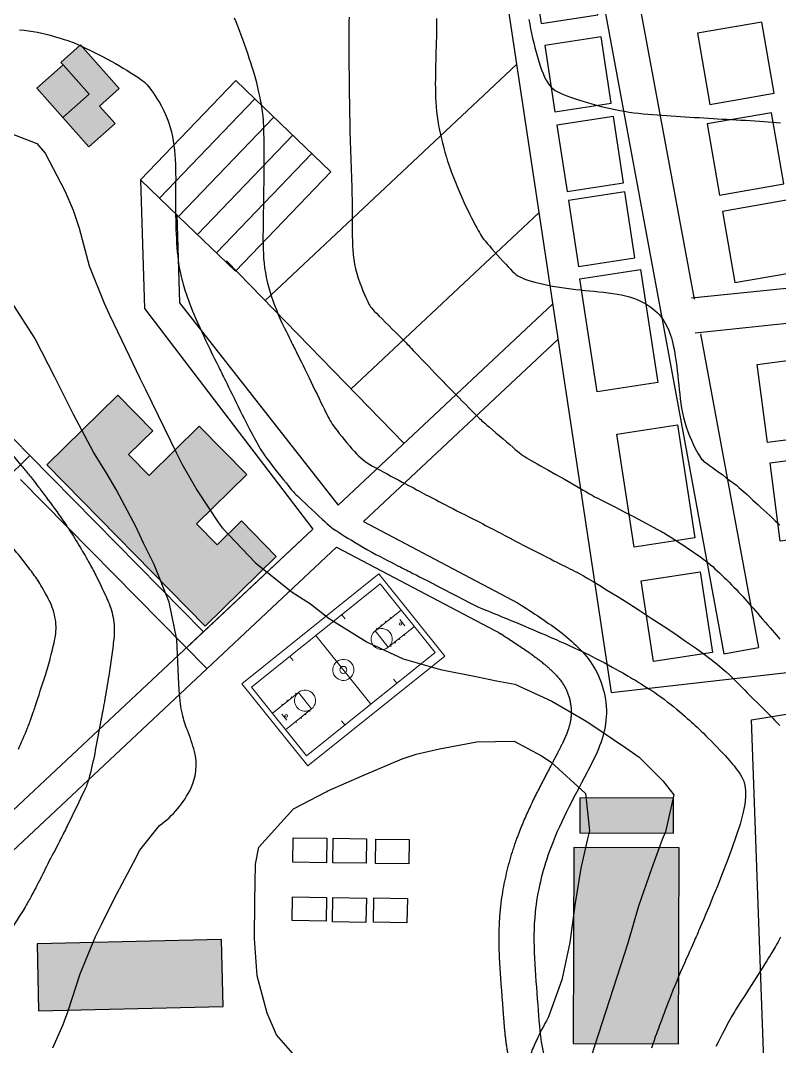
# Model space of a CAD drawing. Header units: millimetres. Extents: x 2899851 to 5794060, y -1331222 to -659598.
# Drawn here: x 3467417 to 3597060, y -1004469 to -829151 of the extents above; entities that cross this region are included whole.
import ezdxf

# ---------------------------------------------------------------- set-up
doc = ezdxf.new("R2010")
doc.units = ezdxf.units.MM
for name, color, linetype, lineweight in [('b_COLUMN', 7, 'Continuous', 25), ('b_elev_near', 42, 'Continuous', 25), ('b_furniture_fittings', 240, 'Continuous', 9), ('b_road_path', 252, 'Continuous', 15), ('i_hatch space', 53, 'Continuous', 9)]:
    doc.layers.add(name, color=color, linetype=linetype, lineweight=lineweight)
doc.layers.add('PDF_contours', color=7, linetype='Continuous')
doc.layers.add('ref', color=10, linetype='Continuous')

msp = doc.modelspace()

# ---------------------------------------------------------------- hatches: boundary and pattern name
at = {"layer": 'i_hatch space', "extrusion": (0, 0, -1)}
h = msp.add_hatch(color=252, dxfattribs=at)
h.dxf.hatch_style = 1
h.paths.add_polyline_path([(-3474275, -836299), (-3477640, -833311), (-3484280, -840788), (-3480916, -843776), (-3483572, -846767), (-3479086, -850751), (-3474637, -845742), (-3479123, -841757), (-3474674, -836748)])
h = msp.add_hatch(color=252, dxfattribs=at)
h.dxf.hatch_style = 1
h.paths.add_polyline_path([(-3470187, -840732), (-3474674, -836748), (-3479123, -841757), (-3474637, -845742)])
h = msp.add_hatch(color=252, dxfattribs=at)
h.dxf.hatch_style = 1
h.paths.add_polyline_path([(-3498949, -932632), (-3471927, -905075), (-3484065, -893172), (-3490016, -899241), (-3485875, -903302), (-3489376, -906872), (-3497944, -898470), (-3506062, -906750), (-3497494, -915151), (-3500995, -918721), (-3505136, -914660), (-3511087, -920730)])
h = msp.add_hatch(color=252, dxfattribs=at)
h.dxf.hatch_style = 1
h.paths.add_polyline_path([(-3562952, -967958), (-3562973, -961958), (-3578973, -962016), (-3578951, -968016)])
h = msp.add_hatch(color=253, dxfattribs=at)
h.dxf.hatch_style = 1
h.paths.add_polyline_path([(-3561822, -1003954), (-3561943, -970455), (-3579942, -970519), (-3579822, -1004019)])
h = msp.add_hatch(color=252, dxfattribs=at)
h.dxf.hatch_style = 1
h.paths.add_polyline_path([(-3470241, -986906), (-3501732, -986160), (-3502005, -997656), (-3470513, -998403)])

# ---------------------------------------------------------------- linework, layer by layer
at = {"layer": 'b_COLUMN', "color": 5, "lineweight": 30, "extrusion": (0, 0, -1)}
msp.add_lwpolyline([(-3194767, -1144420), (-3301186, -946244, -0.1352526), (-3302938, -938470), (-3304124, -833155), (-3406802, -821377), (-3408539, -834765), (-3549096, -816526), (-3568312, -943959), (-3707479, -928134), (-3700907, -1056330), (-3467321, -1072490), (-3334100, -1190678), (-3196365, -1201619)], format="xyb", dxfattribs=at)
at = {"layer": 'b_elev_near', "color": 7, "extrusion": (0, 0, -1)}
for p, q in [((3474674, -836748), (3479123, -841757)), ((3474637, -845742), (3479123, -841757)), ((3501732, -986160), (3470241, -986906)), ((3470241, -986906), (3470513, -998403)), ((3502005, -997656), (3501732, -986160)), ((3470513, -998403), (3502005, -997656))]:
    msp.add_line(p, q, dxfattribs=at)
for points in [[(-3470187, -840732), (-3474674, -836748), (-3474275, -836299), (-3477640, -833311), (-3484280, -840788), (-3480916, -843776), (-3483572, -846767), (-3479086, -850751), (-3470187, -840732)], [(-3498952, -932635), (-3471927, -905075), (-3484065, -893172), (-3490016, -899241), (-3485875, -903302), (-3489376, -906872), (-3497944, -898470), (-3506062, -906750), (-3497494, -915151), (-3500995, -918721), (-3505136, -914660), (-3511087, -920730), (-3498949, -932632), (-3471924, -905071)]]:
    msp.add_lwpolyline(points, dxfattribs=at)
for points in [[(-3578951, -968016), (-3578973, -962016), (-3562973, -961958), (-3562952, -967958)], [(-3579942, -970519), (-3561943, -970455), (-3561822, -1003954), (-3579822, -1004019)]]:
    msp.add_lwpolyline(points, close=True, dxfattribs=at)
at = {"layer": 'b_furniture_fittings', "color": 7, "extrusion": (0, 0, -1)}
for p, q in [((3509194, -876970), (3552135, -836682)), ((3507426, -842539), (3491159, -859500)), ((3494407, -862615), (3510673, -845654)), ((3497655, -865730), (3513921, -848769)), ((3500903, -868844), (3517169, -851884)), ((3504150, -871959), (3520417, -854999)), ((3487912, -856385), (3491159, -859500)), ((3491159, -859500), (3494407, -862615)), ((3523893, -892109), (3555957, -862026)), ((3494407, -862615), (3504150, -871959)), ((3502615, -870194), (3532947, -901434)), ((3528637, -923715), (3505239, -942491)), ((3528637, -923715), (3539903, -937754)), ((3506872, -943088), (3528866, -925439)), ((3528866, -925439), (3538254, -937138)), ((3522315, -930696), (3522878, -931398)), ((3527988, -933452), (3532434, -929884)), ((3528974, -932404), (3529100, -932560)), ((3529715, -931809), (3529841, -931965)), ((3534687, -932692), (3530241, -936260)), ((3530554, -931137), (3530679, -931293)), ((3532202, -931513), (3533047, -932566)), ((3527258, -945963), (3517869, -934264)), ((3530241, -936260), (3527988, -933452)), ((3528234, -932999), (3528359, -933155)), ((3533057, -934256), (3532932, -934100)), ((3530737, -936118), (3530612, -935962)), ((3531478, -935524), (3531353, -935368)), ((3532219, -934929), (3532094, -934773)), ((3513987, -938533), (3513424, -937831)), ((3538254, -937138), (3516261, -954787)), ((3539903, -937754), (3516505, -956530)), ((3516505, -956530), (3505239, -942491)), ((3516261, -954787), (3506872, -943088)), ((3531140, -941693), (3531703, -942395)), ((3514886, -943967), (3510440, -947534)), ((3513649, -944702), (3513774, -944858)), ((3514390, -944108), (3514515, -944264)), ((3517139, -946774), (3514886, -943967)), ((3512070, -945970), (3512195, -946126)), ((3512908, -945297), (3513033, -945453)), ((3512080, -947660), (3512925, -948713)), ((3512693, -950342), (3517139, -946774)), ((3515412, -948417), (3515286, -948261)), ((3516152, -947822), (3516027, -947666)), ((3516893, -947228), (3516768, -947072)), ((3514573, -949090), (3514448, -948934)), ((3522812, -949530), (3522249, -948828))]:
    msp.add_line(p, q, dxfattribs=at)
msp.add_lwpolyline([(-3487912, -856385), (-3504178, -839425), (-3507426, -842539), (-3520417, -854999)], dxfattribs=at)
msp.add_lwpolyline([(-3539903, -937754), (-3516505, -956530), (-3505239, -942491), (-3528637, -923715)], close=True, dxfattribs=at)
for centre, radius in [((-3532332, -932274), 225), ((-3522563, -940113), 600), ((-3512795, -947952), 225)]:
    msp.add_circle(centre, radius, dxfattribs=at)
for centre, start, end in [((-3529115, -934856), 231.25363, 51.25363), ((-3529115, -934856), 51.25363, 231.25363), ((-3522563, -940113), 321.25363, 141.25363), ((-3522563, -940113), 141.25363, 321.25363), ((-3516012, -945370), 231.25363, 51.25363), ((-3516012, -945370), 51.25363, 231.25363)]:
    msp.add_arc(centre, 1800, start, end, dxfattribs=at)
at = {"layer": 'b_road_path', "color": 251, "true_color": 0x636466, "extrusion": (0, 0, -1)}
for points in [[(-3558311, -877637), (-3521700, -911986)], [(-3559217, -883643), (-3526021, -914788)]]:
    msp.add_lwpolyline(points, dxfattribs=at)
at = {"layer": 'b_road_path', "color": 7, "extrusion": (0, 0, -1)}
for points in [[(-3517326, -916089), (-3464300, -965840)], [(-3517307, -916108), (-3495744, -936338)], [(-3521393, -919130), (-3427272, -1007436)]]:
    msp.add_lwpolyline(points, dxfattribs=at)
at = {"layer": 'PDF_contours', "lineweight": 25}
for points in [[(3503932, -828673), (3504193, -829340), (3504467, -830051), (3504751, -830797), (3505041, -831569), (3505332, -832359), (3505621, -833157), (3505903, -833956), (3506177, -834750), (3506441, -835533), (3506693, -836302), (3506931, -837050), (3507153, -837774), (3507358, -838467), (3507543, -839125), (3507707, -839744), (3507853, -840326), (3507981, -840873), (3508095, -841387), (3508196, -841871), (3508286, -842328), (3508368, -842760), (3508444, -843169), (3508514, -843560), (3508581, -843940), (3508642, -844321), (3508699, -844712), (3508750, -845122), (3508796, -845563), (3508837, -846042), (3508871, -846572), (3508899, -847158), (3508921, -847797), (3508938, -848480), (3508951, -849201), (3508961, -849951), (3508967, -850723), (3508970, -851511), (3508972, -852306), (3508972, -853102), (3508971, -853898), (3508968, -854694), (3508965, -855490), (3508959, -856286), (3508952, -857082), (3508944, -857878), (3508934, -858675), (3508923, -859470), (3508910, -860266), (3508897, -861062), (3508884, -861858), (3508871, -862654), (3508859, -863450), (3508848, -864246), (3508840, -865042), (3508833, -865838), (3508833, -866635), (3508840, -867431), (3508860, -868227), (3508894, -869024), (3508945, -869821), (3509017, -870618), (3509113, -871415), (3509236, -872213), (3509384, -873010), (3509559, -873809), (3509758, -874607), (3509983, -875406), (3510232, -876206), (3510505, -877005), (3510801, -877805), (3511119, -878603), (3511452, -879392), (3511792, -880160), (3512131, -880898), (3512461, -881596), (3512774, -882243), (3513062, -882829), (3513317, -883345), (3513535, -883783), (3513720, -884159), (3513883, -884489), (3514032, -884792), (3514177, -885085), (3514325, -885387), (3514487, -885715), (3514671, -886087), (3514885, -886518), (3515127, -887006), (3515394, -887545), (3515683, -888130), (3515992, -888755), (3516316, -889416), (3516655, -890106), (3517003, -890821), (3517358, -891553), (3517715, -892292), (3518067, -893024), (3518409, -893736), (3518736, -894416), (3519041, -895051), (3519319, -895627), (3519564, -896133), (3519773, -896560), (3519956, -896923), (3520124, -897239), (3520290, -897529), (3520465, -897810), (3520662, -898103), (3520892, -898425), (3521168, -898796), (3521498, -899229), (3521874, -899714), (3522285, -900235), (3522718, -900775), (3523163, -901319), (3523607, -901851), (3524039, -902355), (3524448, -902815), (3524825, -903220), (3525180, -903575), (3525525, -903892), (3525873, -904182), (3526238, -904455), (3526631, -904723), (3527067, -904997), (3527556, -905286), (3528109, -905601), (3528714, -905936), (3529358, -906285), (3530024, -906641), (3530698, -906999), (3531366, -907352), (3532013, -907693), (3532624, -908015), (3533187, -908313), (3533706, -908590), (3534188, -908848), (3534638, -909091), (3535065, -909320), (3535475, -909541), (3535874, -909755), (3536269, -909966), (3536667, -910178), (3537074, -910392), (3537494, -910612), (3537935, -910841), (3538401, -911083), (3538898, -911339), (3539432, -911614), (3540008, -911909), (3540629, -912227), (3541286, -912563), (3541967, -912911), (3542658, -913264), (3543348, -913617), (3544024, -913963), (3544674, -914296), (3545285, -914610), (3545849, -914901), (3546369, -915169), (3546852, -915419), (3547303, -915654), (3547731, -915878), (3548141, -916092), (3548541, -916302), (3548936, -916510), (3549334, -916720), (3549740, -916934), (3550160, -917155), (3550600, -917386), (3551065, -917630), (3551562, -917889), (3552095, -918166), (3552670, -918464), (3553291, -918784), (3553948, -919122), (3554628, -919471), (3555319, -919825), (3556010, -920177), (3556687, -920523), (3557338, -920855), (3557952, -921167), (3558518, -921455), (3559041, -921721), (3559527, -921967), (3559981, -922197), (3560412, -922414), (3560824, -922621), (3561225, -922821), (3561621, -923019), (3562023, -923219), (3562460, -923443), (3562967, -923711), (3563575, -924048), (3564320, -924475), (3565235, -925016), (3566353, -925693), (3567709, -926528), (3569318, -927535), (3571134, -928684), (3573091, -929936), (3575124, -931252), (3577169, -932592), (3579160, -933918), (3581033, -935189), (3582723, -936367), (3584179, -937419), (3585409, -938347), (3586434, -939157), (3587278, -939857), (3587961, -940454), (3588506, -940955), (3588935, -941369), (3589270, -941703), (3589531, -941966), (3589742, -942178), (3589923, -942360), (3590095, -942533), (3590280, -942719), (3590499, -942939), (3590773, -943215), (3591123, -943568), (3591564, -944011), (3592077, -944528), (3592640, -945095), (3593228, -945686), (3593816, -946278), (3594379, -946846), (3594894, -947364), (3595337, -947810), (3595690, -948166), (3595970, -948448), (3596201, -948683), (3596407, -948893), (3596612, -949104), (3596839, -949341), (3597113, -949628)], [(3523528, -828603), (3523525, -829399), (3523521, -830195), (3523518, -830991), (3523514, -831787), (3523512, -832583), (3523510, -833379), (3523511, -834175), (3523513, -834971), (3523516, -835768), (3523521, -836564), (3523526, -837360), (3523533, -838156), (3523541, -838952), (3523549, -839749), (3523557, -840545), (3523566, -841341), (3523576, -842137), (3523587, -842934), (3523599, -843730), (3523611, -844526), (3523625, -845323), (3523641, -846119), (3523657, -846915), (3523675, -847712), (3523695, -848508), (3523716, -849304), (3523739, -850101), (3523763, -850897), (3523789, -851694), (3523816, -852490), (3523845, -853287), (3523875, -854083), (3523905, -854880), (3523934, -855676), (3523962, -856473), (3523987, -857269), (3524010, -858066), (3524028, -858862), (3524042, -859658), (3524052, -860454), (3524059, -861251), (3524065, -862047), (3524069, -862843), (3524073, -863639), (3524078, -864435), (3524084, -865232), (3524094, -866028), (3524111, -866824), (3524141, -867621), (3524188, -868418), (3524259, -869215), (3524357, -870012), (3524487, -870810), (3524656, -871608), (3524865, -872405), (3525106, -873189), (3525369, -873950), (3525642, -874674), (3525914, -875350), (3526175, -875964), (3526414, -876504), (3526620, -876959), (3526787, -877321), (3526927, -877610), (3527059, -877849), (3527200, -878063), (3527367, -878276), (3527579, -878513), (3527853, -878798), (3528205, -879156), (3528648, -879602), (3529164, -880120), (3529728, -880687), (3530315, -881277), (3530903, -881867), (3531465, -882431), (3531978, -882946), (3532418, -883387), (3532767, -883737), (3533043, -884015), (3533269, -884243), (3533470, -884448), (3533670, -884654), (3533894, -884886), (3534164, -885168), (3534507, -885526), (3534937, -885977), (3535440, -886502), (3535991, -887078), (3536567, -887680), (3537143, -888283), (3537696, -888861), (3538202, -889390), (3538637, -889846), (3538986, -890210), (3539263, -890500), (3539494, -890740), (3539701, -890955), (3539910, -891169), (3540142, -891406), (3540423, -891692), (3540776, -892051), (3541218, -892498), (3541731, -893018), (3542291, -893587), (3542876, -894180), (3543460, -894772), (3544019, -895338), (3544530, -895856), (3544968, -896299), (3545316, -896652), (3545592, -896929), (3545820, -897154), (3546024, -897348), (3546229, -897535), (3546458, -897738), (3546736, -897979), (3547088, -898281), (3547530, -898660), (3548047, -899104), (3548618, -899594), (3549221, -900111), (3549833, -900635), (3550432, -901148), (3550997, -901630), (3551504, -902063), (3551939, -902433), (3552312, -902745), (3552641, -903013), (3552943, -903248), (3553235, -903462), (3553536, -903667), (3553861, -903875), (3554229, -904097), (3554654, -904344), (3555133, -904616), (3555662, -904913), (3556237, -905231), (3556850, -905571), (3557499, -905931), (3558177, -906309), (3558879, -906704), (3559600, -907114), (3560325, -907530), (3561040, -907944), (3561731, -908346), (3562383, -908727), (3562982, -909078), (3563513, -909390), (3563961, -909654), (3564318, -909864), (3564602, -910030), (3564837, -910165), (3565048, -910283), (3565257, -910395), (3565490, -910517), (3565771, -910660), (3566122, -910838), (3566564, -911060), (3567089, -911326), (3567686, -911628), (3568343, -911962), (3569048, -912323), (3569789, -912703), (3570554, -913098), (3571331, -913503), (3572108, -913912), (3572873, -914317), (3573615, -914713), (3574320, -915091), (3574978, -915445), (3575576, -915767), (3576101, -916052), (3576543, -916292), (3576894, -916482), (3577174, -916635), (3577406, -916765), (3577614, -916886), (3577823, -917011), (3578057, -917157), (3578340, -917336), (3578696, -917564), (3579142, -917851), (3579666, -918189), (3580249, -918568), (3580871, -918976), (3581514, -919402), (3582158, -919835), (3582783, -920264), (3583371, -920677), (3583907, -921067), (3584395, -921436), (3584843, -921791), (3585262, -922136), (3585660, -922477), (3586045, -922820), (3586427, -923171), (3586815, -923536), (3587215, -923919), (3587626, -924317), (3588042, -924726), (3588462, -925143), (3588879, -925564), (3589290, -925984), (3589691, -926400), (3590077, -926809), (3590446, -927206), (3590802, -927596), (3591150, -927983), (3591495, -928372), (3591841, -928767), (3592194, -929172), (3592559, -929593), (3592942, -930034), (3593344, -930496), (3593762, -930976), (3594188, -931464), (3594616, -931954), (3595038, -932438), (3595448, -932908), (3595839, -933356), (3596204, -933776), (3596539, -934161), (3596850, -934520), (3597148, -934861)], [(3467255, -830756), (3468019, -830816), (3468786, -830905), (3469552, -831020), (3470313, -831158), (3471062, -831316), (3471794, -831489), (3472498, -831672), (3473165, -831858), (3473788, -832041), (3474357, -832217), (3474864, -832379), (3475299, -832521), (3475659, -832640), (3475960, -832743), (3476223, -832838), (3476470, -832933), (3476722, -833037), (3476999, -833160), (3477324, -833309), (3477716, -833492), (3478193, -833718), (3478745, -833982), (3479360, -834280), (3480025, -834606), (3480725, -834956), (3481448, -835325), (3482179, -835707), (3482907, -836097), (3483618, -836491), (3484306, -836883), (3484964, -837270), (3485588, -837646), (3486170, -838006), (3486706, -838347), (3487190, -838663), (3487616, -838950), (3487981, -839205), (3488295, -839440), (3488570, -839666), (3488819, -839895), (3489054, -840141), (3489288, -840416), (3489533, -840732), (3489803, -841103), (3490106, -841537), (3490436, -842031), (3490784, -842579), (3491141, -843175), (3491499, -843812), (3491848, -844485), (3492178, -845186), (3492481, -845910), (3492750, -846651), (3492984, -847406), (3493186, -848173), (3493358, -848950), (3493503, -849735), (3493621, -850526), (3493716, -851321), (3493789, -852117), (3493843, -852914), (3493880, -853711), (3493903, -854507), (3493915, -855303), (3493918, -856100), (3493916, -856896), (3493910, -857692), (3493903, -858488), (3493898, -859284), (3493896, -860080), (3493897, -860876), (3493902, -861672), (3493911, -862469), (3493924, -863265), (3493943, -864061), (3493968, -864858), (3493999, -865653), (3494036, -866443), (3494081, -867222), (3494133, -867983), (3494193, -868721), (3494262, -869430), (3494339, -870105), (3494425, -870740), (3494521, -871331), (3494624, -871880), (3494735, -872393), (3494850, -872874), (3494969, -873329), (3495089, -873762), (3495210, -874178), (3495330, -874582), (3495449, -874979), (3495569, -875377), (3495694, -875782), (3495831, -876203), (3495981, -876648), (3496151, -877123), (3496343, -877637), (3496563, -878197), (3496813, -878808), (3497090, -879463), (3497389, -880153), (3497705, -880867), (3498033, -881597), (3498368, -882333), (3498706, -883064), (3499042, -883783), (3499371, -884479), (3499690, -885148), (3499998, -885786), (3500290, -886390), (3500566, -886955), (3500823, -887478), (3501058, -887955), (3501269, -888382), (3501455, -888758), (3501623, -889097), (3501780, -889415), (3501934, -889728), (3502094, -890052), (3502268, -890404), (3502463, -890801), (3502687, -891258), (3502947, -891788), (3503237, -892381), (3503553, -893024), (3503888, -893703), (3504235, -894406), (3504589, -895119), (3504942, -895828), (3505290, -896520), (3505627, -897183), (3505950, -897815), (3506259, -898415), (3506552, -898980), (3506830, -899511), (3507090, -900006), (3507333, -900464), (3507556, -900884), (3507761, -901268), (3507957, -901626), (3508154, -901972), (3508361, -902320), (3508591, -902684), (3508853, -903076), (3509158, -903511), (3509516, -904003), (3509933, -904559), (3510395, -905163), (3510886, -905795), (3511386, -906434), (3511879, -907057), (3512346, -907645), (3512769, -908176), (3513131, -908628), (3513420, -908988), (3513651, -909272), (3513848, -909505), (3514031, -909710), (3514223, -909911), (3514447, -910132), (3514724, -910398), (3515076, -910731), (3515518, -911149), (3516034, -911636), (3516602, -912171), (3517197, -912731), (3517798, -913294), (3518380, -913838), (3518921, -914341), (3519397, -914780), (3519793, -915139), (3520122, -915430), (3520404, -915668), (3520661, -915871), (3520912, -916055), (3521179, -916237), (3521482, -916434), (3521842, -916662), (3522274, -916935), (3522775, -917248), (3523335, -917596), (3523944, -917971), (3524595, -918365), (3525277, -918772), (3525982, -919184), (3526700, -919595), (3527422, -919997), (3528137, -920385), (3528834, -920756), (3529502, -921105), (3530129, -921429), (3530703, -921722), (3531215, -921980), (3531651, -922200), (3532008, -922379), (3532301, -922527), (3532552, -922654), (3532785, -922772), (3533021, -922893), (3533282, -923027), (3533592, -923185), (3533971, -923379), (3534437, -923618), (3534983, -923898), (3535596, -924213), (3536265, -924556), (3536976, -924922), (3537717, -925303), (3538476, -925695), (3539240, -926089), (3539998, -926482), (3540739, -926866), (3541453, -927236), (3542131, -927589), (3542764, -927917), (3543340, -928217), (3543852, -928482), (3544288, -928708), (3544645, -928892), (3544939, -929041), (3545193, -929167), (3545429, -929278), (3545668, -929385), (3545932, -929499), (3546245, -929629), (3546627, -929786), (3547096, -929978), (3547645, -930202), (3548263, -930455), (3548939, -930731), (3549660, -931027), (3550416, -931338), (3551195, -931659), (3551986, -931987), (3552777, -932317), (3553560, -932645), (3554327, -932969), (3555071, -933284), (3555784, -933587), (3556457, -933876), (3557083, -934146), (3557655, -934394), (3558167, -934618), (3558628, -934822), (3559048, -935009), (3559438, -935185), (3559811, -935353), (3560176, -935519), (3560546, -935687), (3560931, -935861), (3561340, -936045), (3561777, -936242), (3562242, -936454), (3562738, -936683), (3563265, -936931), (3563824, -937199), (3564417, -937490), (3565045, -937806), (3565707, -938148), (3566393, -938508), (3567089, -938880), (3567782, -939255), (3568461, -939626), (3569112, -939986), (3569721, -940326), (3570278, -940639), (3570772, -940920), (3571212, -941172), (3571610, -941405), (3571980, -941623), (3572334, -941836), (3572684, -942049), (3573042, -942270), (3573423, -942506), (3573834, -942764), (3574276, -943043), (3574744, -943343), (3575234, -943663), (3575742, -944004), (3576265, -944363), (3576799, -944741), (3577340, -945137), (3577883, -945550), (3578424, -945973), (3578956, -946401), (3579476, -946828), (3579977, -947248), (3580454, -947653), (3580902, -948038), (3581315, -948396), (3581691, -948725), (3582037, -949030), (3582364, -949323), (3582682, -949614), (3583001, -949912), (3583333, -950227), (3583687, -950571), (3584075, -950952), (3584502, -951377), (3584961, -951838), (3585441, -952325), (3585931, -952826), (3586418, -953329), (3586893, -953823), (3587343, -954297), (3587758, -954740), (3588129, -955144), (3588461, -955515), (3588763, -955864), (3589044, -956199), (3589311, -956532), (3589574, -956873), (3589841, -957230), (3590120, -957615), (3590414, -958040), (3590703, -958534), (3590958, -959126), (3591155, -959848), (3591266, -960730), (3591264, -961803), (3591123, -963099), (3590816, -964647), (3590328, -966461), (3589689, -968480), (3588941, -970627), (3588125, -972822), (3587284, -974989), (3586458, -977048), (3585690, -978921), (3585022, -980531), (3584484, -981819), (3584068, -982811), (3583755, -983552), (3583528, -984087), (3583366, -984464), (3583252, -984726), (3583167, -984919), (3583091, -985090), (3583010, -985276), (3582917, -985491), (3582809, -985739), (3582685, -986025), (3582541, -986357), (3582374, -986737), (3582182, -987173), (3581962, -987669), (3581713, -988229), (3581438, -988847), (3581141, -989513), (3580827, -990222), (3580502, -990963), (3580170, -991728), (3579836, -992511), (3579504, -993301), (3579178, -994092), (3578863, -994872), (3578562, -995631), (3578276, -996360), (3578010, -997047), (3577766, -997682), (3577547, -998255), (3577356, -998755), (3577195, -999178), (3577058, -999536), (3576939, -999849), (3576831, -1000135), (3576727, -1000413), (3576620, -1000701), (3576504, -1001019), (3576371, -1001385), (3576217, -1001814), (3576042, -1002303), (3575849, -1002846), (3575639, -1003437), (3575414, -1004070), (3575178, -1004737)], [(3463838, -847726), (3470178, -850188), (3471631, -851842), (3474984, -858253), (3476408, -861534), (3477435, -864652), (3479157, -871043), (3481678, -877443), (3482559, -879319), (3484702, -883850), (3487809, -890258), (3488769, -892210), (3490945, -896666), (3494060, -903073), (3494983, -904899), (3497573, -909486), (3501228, -915015), (3501940, -915909), (3507516, -921740), (3508190, -922356), (3513824, -926814), (3516944, -928834), (3520138, -931352), (3526461, -935292), (3526521, -935322), (3532795, -938233), (3539143, -940067), (3545499, -941288), (3548698, -941966), (3551854, -942551), (3558190, -945438), (3563481, -948519), (3564514, -949162), (3570833, -953409), (3573087, -955007), (3577133, -959101), (3579020, -961450), (3577604, -967801), (3577009, -969112), (3575174, -974140), (3572972, -980482), (3571183, -986829), (3563628, -1010049)], [(3597256, -985766), (3596992, -986268), (3596765, -986692), (3596568, -987053), (3596392, -987369), (3596225, -987657), (3596058, -987937), (3595881, -988227), (3595684, -988546), (3595457, -988912), (3595192, -989338), (3594893, -989821), (3594563, -990351), (3594208, -990922), (3593833, -991522), (3593443, -992145), (3593043, -992781), (3592638, -993422), (3592232, -994059), (3591832, -994686), (3591441, -995295), (3591064, -995881), (3590707, -996435), (3590374, -996952), (3590071, -997426), (3589801, -997848), (3589568, -998217), (3589364, -998546), (3589179, -998851), (3589004, -999150), (3588829, -999459), (3588643, -999795), (3588438, -1000176), (3588204, -1000618), (3587933, -1001133), (3587629, -1001715), (3587298, -1002352), (3586948, -1003032), (3586584, -1003743), (3586214, -1004474)]]:
    msp.add_lwpolyline(points, dxfattribs=at)
at = {"layer": 'PDF_contours', "color": 169, "lineweight": 25, "true_color": 0x21336e}
msp.add_lwpolyline([(3538495, -828788), (3538498, -829585), (3538491, -830381), (3538477, -831177), (3538457, -831973), (3538434, -832768), (3538408, -833564), (3538382, -834360), (3538357, -835156), (3538333, -835952), (3538312, -836747), (3538295, -837543), (3538282, -838339), (3538275, -839135), (3538274, -839932), (3538282, -840728), (3538298, -841524), (3538326, -842321), (3538368, -843117), (3538424, -843914), (3538498, -844711), (3538592, -845508), (3538706, -846306), (3538842, -847102), (3538995, -847885), (3539158, -848645), (3539326, -849367), (3539492, -850041), (3539650, -850652), (3539793, -851190), (3539916, -851642), (3540014, -852001), (3540094, -852286), (3540161, -852522), (3540225, -852732), (3540293, -852942), (3540373, -853176), (3540472, -853458), (3540598, -853813), (3540757, -854260), (3540949, -854792), (3541171, -855397), (3541421, -856064), (3541698, -856780), (3541998, -857534), (3542319, -858314), (3542661, -859106), (3543018, -859901), (3543386, -860686), (3543755, -861451), (3544119, -862186), (3544471, -862879), (3544802, -863519), (3545104, -864097), (3545372, -864601), (3545599, -865025), (3545798, -865385), (3545980, -865698), (3546161, -865984), (3546354, -866263), (3546572, -866553), (3546830, -866874), (3547141, -867245), (3547514, -867679), (3547939, -868166), (3548400, -868689), (3548883, -869230), (3549372, -869775), (3549852, -870306), (3550309, -870807), (3550726, -871260), (3551095, -871655), (3551426, -871993), (3551735, -872285), (3552040, -872538), (3552356, -872760), (3552700, -872960), (3553089, -873146), (3553538, -873327), (3554060, -873508), (3554650, -873689), (3555298, -873868), (3555994, -874044), (3556728, -874213), (3557492, -874375), (3558275, -874525), (3559068, -874664), (3559863, -874788), (3560658, -874899), (3561453, -875000), (3562249, -875092), (3563044, -875178), (3563839, -875259), (3564635, -875337), (3565430, -875415), (3566225, -875494), (3567016, -875578), (3567799, -875671), (3568571, -875775), (3569327, -875895), (3570064, -876034), (3570778, -876195), (3571465, -876382), (3572122, -876598), (3572747, -876839), (3573339, -877105), (3573897, -877391), (3574421, -877695), (3574909, -878014), (3575360, -878345), (3575773, -878686), (3576148, -879034), (3576487, -879388), (3576794, -879749), (3577072, -880117), (3577323, -880492), (3577552, -880874), (3577761, -881263), (3577954, -881660), (3578133, -882065), (3578300, -882482), (3578455, -882916), (3578600, -883372), (3578737, -883855), (3578865, -884370), (3578986, -884920), (3579101, -885512), (3579211, -886148), (3579316, -886824), (3579417, -887534), (3579513, -888273), (3579606, -889035), (3579695, -889814), (3579780, -890604), (3579863, -891401), (3579943, -892198), (3580026, -892995), (3580117, -893792), (3580221, -894590), (3580344, -895387), (3580491, -896185), (3580668, -896984), (3580879, -897782), (3581128, -898580), (3581407, -899365), (3581707, -900128), (3582016, -900855), (3582326, -901534), (3582627, -902154), (3582908, -902703), (3583159, -903169), (3583375, -903544), (3583568, -903845), (3583753, -904090), (3583948, -904302), (3584167, -904498), (3584427, -904701), (3584744, -904930), (3585134, -905205), (3585607, -905542), (3586150, -905930), (3586740, -906358), (3587357, -906809), (3587982, -907270), (3588593, -907727), (3589169, -908166), (3589691, -908572), (3590143, -908936), (3590536, -909264), (3590885, -909568), (3591206, -909859), (3591516, -910148), (3591830, -910446), (3592164, -910765), (3592534, -911115), (3592952, -911505), (3593409, -911928), (3593896, -912374), (3594398, -912834), (3594906, -913299), (3595406, -913758), (3595887, -914202), (3596337, -914621), (3596748, -915009), (3597126, -915372)], dxfattribs=at)
at = {"layer": 'PDF_contours', "color": 31, "lineweight": 25, "true_color": 0xfecc66}
msp.add_lwpolyline([(3554260, -828984), (3554397, -829782), (3554548, -830580), (3554712, -831378), (3554888, -832176), (3555077, -832975), (3555277, -833774), (3555487, -834571), (3555707, -835359), (3555936, -836127), (3556174, -836868), (3556420, -837570), (3556674, -838225), (3556934, -838823), (3557201, -839354), (3557475, -839812), (3557761, -840205), (3558067, -840543), (3558400, -840836), (3558768, -841096), (3559176, -841332), (3559633, -841556), (3560146, -841777), (3560719, -842005), (3561346, -842238), (3562021, -842475), (3562734, -842713), (3563479, -842949), (3564248, -843181), (3565032, -843406), (3565825, -843622), (3566619, -843827), (3567413, -844020), (3568207, -844200), (3569001, -844367), (3569796, -844521), (3570590, -844662), (3571385, -844789), (3572180, -844901), (3572975, -844999), (3573770, -845084), (3574566, -845159), (3575361, -845224), (3576157, -845283), (3576953, -845337), (3577749, -845388), (3578544, -845439), (3579340, -845490), (3580136, -845542), (3580931, -845594), (3581727, -845646), (3582523, -845698), (3583319, -845750), (3584114, -845800), (3584910, -845849), (3585706, -845896), (3586502, -845941), (3587298, -845986), (3588093, -846030), (3588889, -846074), (3589685, -846117), (3590481, -846161), (3591277, -846206), (3592072, -846252), (3592862, -846298), (3593643, -846347), (3594409, -846396), (3595156, -846447), (3595880, -846499), (3596575, -846552), (3597236, -846607)], dxfattribs=at)
at = {"layer": 'PDF_contours', "lineweight": 25}
for points in [[(3472946, -1004716), (3474680, -1000733), (3475572, -998380), (3477591, -992036), (3480206, -985699), (3481264, -983605), (3483374, -979370), (3486689, -973042), (3487792, -970942), (3491129, -966728, 0.1294963), (3496549, -960287, 0.1769464), (3497122, -954064, 0.0307288), (3495922, -950442, -0.0404161), (3495062, -947669, -0.020172), (3494741, -945898, -0.0161869), (3494502, -943666), (3494429, -941292), (3494109, -934919), (3492796, -928534), (3490268, -922133), (3488443, -918467), (3487179, -915726), (3483733, -909314), (3482219, -906667), (3479868, -902897), (3476445, -896486), (3475986, -895542), (3473264, -890077), (3469956, -883667), (3469767, -883269), (3465895, -877247)], [(3461183, -897683), (3467575, -905249, -0.0055683), (3468770, -906656, -0.0092314), (3469466, -907527, -0.0002041), (3470561, -908951, -0.0013874), (3470715, -909153, -0.0063725), (3473592, -913042, -0.010004), (3475343, -915579, -0.0010765), (3475467, -915768, -0.0005021), (3475730, -916170, -0.0087867), (3477611, -919170, -0.0095344), (3479243, -921997, -0.010623), (3480411, -924221, -0.0074461), (3481961, -927454, -0.0041079), (3482084, -927727, -0.0016666), (3482380, -928405, -0.0644262), (3483288, -931554, -0.0653197), (3483357, -934786, -0.007103), (3482965, -937948, -0.0070045), (3482477, -941144, -0.0002246), (3481790, -945248, -0.0030156), (3481736, -945554, -0.0002781), (3481652, -946019, -0.0000818), (3481383, -947499, -0.0013724), (3481086, -949108, -0.0004641), (3480192, -953854, -0.0158672), (3479218, -958230, -0.0342694), (3478566, -960203, -0.0150674), (3478374, -960635, -0.0010879), (3475524, -966534, -0.0056252), (3474330, -968922, -0.0033774), (3472271, -972863, -0.0048667), (3470588, -976236, -0.0054984), (3469036, -979192, -0.000049), (3468572, -980051, -0.015576), (3467880, -981208, 0.0040838), (3465166, -985513, 0.0071564)], [(3467070, -953691, 0.002054), (3468624, -949994, 0.0092831), (3468949, -949168, 0.003799), (3469118, -948704, 0.0013025), (3469594, -947353, 0.0053176), (3469927, -946368, 0.0009822), (3471661, -941010, 0.0143806), (3472558, -937918, 0.0138586), (3473307, -934661, 0.087716), (3473379, -931537, 0.0799979), (3472330, -928280, 0.0193007), (3470688, -925341, 0.0259036), (3469271, -923271, 0.0007962), (3469033, -922961, 0.0002239), (3468186, -921859, 0.0095032), (3465872, -918967, 0.0079754)], [(3518300, -1010675), (3511114, -1002471), (3509572, -998802), (3507855, -992412), (3507392, -986037), (3507450, -979669), (3507539, -973301), (3508118, -970392), (3514031, -963877), (3519650, -960962), (3519893, -960799), (3526178, -958066), (3532583, -955301), (3534976, -954534), (3538975, -953581), (3545361, -952410), (3551733, -952313), (3556406, -954800), (3558060, -955880), (3563945, -961263), (3564319, -964886), (3564583, -967640), (3564268, -968993), (3563144, -973991), (3562080, -980347), (3561270, -986706), (3559867, -993058), (3557599, -999398), (3557517, -999627, 0.0160663), (3555530, -1003422, 0.0275294), (3554568, -1005730, 0.0129413)]]:
    msp.add_lwpolyline(points, format="xyb", dxfattribs=at)
at = {"layer": 'ref', "color": 114, "true_color": 0x139b48}
for p, q in [((3564906, -814787), (3577575, -883315)), ((3570806, -813697), (3582467, -876772)), ((3582049, -876558), (3619230, -872678)), ((3582672, -882525), (3620324, -878596)), ((3577575, -883315), (3587570, -937376)), ((3583561, -882690), (3593470, -936285))]:
    msp.add_line(p, q, dxfattribs=at)
at = {"layer": 'ref', "color": 251, "true_color": 0x636466}
for p, q in [((3487912, -856385), (3488621, -878363)), ((3494107, -862327), (3494594, -877418)), ((3494594, -877418), (3521700, -911986)), ((3488620, -878379), (3517326, -916089)), ((3469025, -903493), (3498628, -933566)), ((3467417, -907562), (3499252, -939903)), ((3526021, -914788), (3552436, -928729)), ((3521393, -919130), (3549635, -934036))]:
    msp.add_line(p, q, dxfattribs=at)
at = {"layer": 'ref', "color": 116, "true_color": 0x136734}
msp.add_line((3587570, -937376), (3593470, -936285), dxfattribs=at)
at = {"layer": 'ref', "extrusion": (0, 0, -1)}
for p, q in [((3592303, -948644), (3665594, -936636)), ((3595498, -1037938), (3592303, -948644))]:
    msp.add_line(p, q, dxfattribs=at)
for points in [[(-3556373, -829636), (-3566018, -828160), (-3564288, -816860), (-3554644, -818336)], [(-3583074, -831324), (-3585190, -843496), (-3596151, -841590), (-3594035, -829418)], [(-3558684, -844733), (-3568329, -843257), (-3566599, -831957), (-3556955, -833433)], [(-3584717, -846808), (-3586834, -858981), (-3597794, -857075), (-3595678, -844903)], [(-3560768, -858348), (-3570412, -856871), (-3568683, -845571), (-3559039, -847048)], [(-3562734, -871190), (-3572378, -869714), (-3570649, -858414), (-3561005, -859891)], [(-3587317, -861760), (-3589433, -873932), (-3600394, -872027), (-3598277, -859855)], [(-3562935, -873284), (-3573334, -871693), (-3576290, -891005), (-3565891, -892596)], [(-3593248, -887907), (-3605306, -886334), (-3607051, -899704), (-3594992, -901278)], [(-3569271, -899818), (-3579669, -898227), (-3582626, -917539), (-3572227, -919130)], [(-3595443, -904731), (-3607501, -903158), (-3609246, -916528), (-3597188, -918102)], [(-3575565, -938666), (-3573457, -924895), (-3583516, -923356), (-3585624, -937126)]]:
    msp.add_lwpolyline(points, close=True, dxfattribs=at)
at = {"layer": 'ref', "color": 18, "true_color": 0x000000}
msp.add_lwpolyline([(3455548, -889795), (3451151, -894124), (3464631, -907818), (3469029, -903490)], close=True, dxfattribs=at)
at = {"layer": 'ref'}
for points in [[(3514013, -968812), (3519722, -968898), (3519660, -973073), (3513950, -972987)], [(3520812, -968899), (3526522, -968986), (3526459, -973160), (3520749, -973074)], [(3528120, -969025), (3533829, -969111), (3533766, -973286), (3528057, -973200)], [(3513888, -978914), (3519702, -979002), (3519641, -983038), (3513827, -982950)], [(3520781, -979018), (3526491, -979104), (3526428, -983279), (3520718, -983193)], [(3527787, -979070), (3533496, -979156), (3533433, -983331), (3527724, -983245)]]:
    msp.add_lwpolyline(points, close=True, dxfattribs=at)
at = {"layer": 'ref', "color": 251, "true_color": 0x636466}
msp.add_spline([(3552436, -928729), (3559914, -933867), (3565630, -940094), (3567357, -949313), (3564131, -957732), (3557731, -971213), (3555332, -981533), (3555771, -997350), (3558880, -1011194), (3562040, -1014558), (3569724, -1016064), (3577186, -1018102), (3585089, -1027698), (3590197, -1040949), (3592294, -1050265)], degree=3, dxfattribs=at)
msp.add_open_spline([(3549202, -933784), (3549528, -933992), (3549851, -934198), (3550490, -934609), (3550807, -934813), (3551433, -935219), (3551743, -935422), (3552356, -935827), (3552659, -936029), (3553257, -936434), (3553553, -936637), (3554135, -937043), (3554423, -937248), (3554989, -937658), (3555268, -937865), (3555594, -938112), (3555645, -938150), (3555798, -938267), (3555899, -938345), (3556044, -938458), (3556089, -938493), (3556150, -938541), (3556166, -938554), (3556196, -938577), (3556209, -938587), (3556235, -938608), (3556248, -938618), (3556288, -938649), (3556314, -938670), (3556392, -938733), (3556444, -938774), (3556599, -938898), (3556701, -938981), (3556958, -939193), (3557111, -939321), (3557410, -939577), (3557556, -939705), (3557839, -939960), (3557977, -940087), (3558244, -940340), (3558374, -940466), (3558624, -940718), (3558745, -940843), (3558958, -941072), (3559052, -941176), (3559233, -941382), (3559321, -941485), (3559489, -941690), (3559570, -941792), (3559726, -941994), (3559800, -942095), (3559943, -942296), (3560011, -942396), (3560141, -942595), (3560203, -942694), (3560274, -942814), (3560286, -942834), (3560322, -942896), (3560346, -942937), (3560373, -942985), (3560377, -942992), (3560384, -943005), (3560387, -943010), (3560393, -943022), (3560396, -943028), (3560406, -943045), (3560412, -943057), (3560431, -943091), (3560444, -943115), (3560481, -943185), (3560506, -943233), (3560578, -943377), (3560625, -943475), (3560716, -943674), (3560760, -943775), (3560845, -943982), (3560886, -944086), (3560963, -944299), (3561000, -944406), (3561071, -944623), (3561104, -944733), (3561167, -944954), (3561196, -945066), (3561251, -945290), (3561277, -945403), (3561323, -945630), (3561344, -945744), (3561382, -945972), (3561399, -946087), (3561429, -946315), (3561442, -946429), (3561462, -946657), (3561471, -946771), (3561483, -946997), (3561487, -947110), (3561491, -947333), (3561490, -947444), (3561485, -947664), (3561481, -947773), (3561467, -947989), (3561459, -948095), (3561446, -948225), (3561443, -948249), (3561435, -948322), (3561429, -948371), (3561420, -948439), (3561417, -948460), (3561414, -948485), (3561413, -948491), (3561412, -948501), (3561411, -948507), (3561408, -948523), (3561407, -948534), (3561402, -948566), (3561399, -948588), (3561389, -948653), (3561381, -948697), (3561358, -948830), (3561341, -948920), (3561303, -949103), (3561282, -949196), (3561237, -949384), (3561213, -949480), (3561160, -949674), (3561132, -949772), (3561072, -949972), (3561041, -950073), (3560973, -950279), (3560938, -950383), (3560863, -950594), (3560823, -950702), (3560741, -950919), (3560698, -951029), (3560608, -951252), (3560562, -951365), (3560465, -951593), (3560415, -951709), (3560311, -951943), (3560258, -952062), (3560148, -952302), (3560091, -952423), (3559955, -952710), (3559874, -952876), (3559708, -953214), (3559622, -953386), (3559446, -953734), (3559356, -953910), (3559172, -954267), (3559077, -954448), (3558957, -954679), (3558932, -954727), (3558889, -954808), (3558872, -954841), (3558844, -954894), (3558833, -954915), (3558817, -954947), (3558811, -954958), (3558799, -954980), (3558793, -954991), (3558776, -955024), (3558764, -955047), (3558730, -955113), (3558706, -955157), (3558637, -955290), (3558590, -955379), (3558450, -955645), (3558356, -955823), (3558075, -956358), (3557887, -956716), (3557508, -957435), (3557319, -957796), (3556939, -958522), (3556749, -958887), (3556370, -959622), (3556181, -959992), (3555803, -960736), (3555615, -961110), (3555241, -961865), (3555055, -962244), (3554687, -963011), (3554504, -963397), (3554143, -964175), (3553964, -964568), (3553612, -965361), (3553438, -965760), (3553097, -966568), (3552930, -966975), (3552602, -967798), (3552442, -968214), (3552240, -968757), (3552194, -968881), (3552133, -969049), (3552118, -969092), (3552090, -969169), (3552077, -969204), (3552052, -969272), (3552040, -969307), (3552003, -969410), (3551979, -969479), (3551906, -969686), (3551858, -969825), (3551715, -970241), (3551622, -970519), (3551341, -971387), (3551160, -971980), (3550818, -973176), (3550657, -973778), (3550358, -974990), (3550219, -975600), (3549965, -976827), (3549850, -977444), (3549643, -978683), (3549553, -979306), (3549456, -980082), (3549438, -980233), (3549412, -980465), (3549403, -980547), (3549387, -980687), (3549381, -980746), (3549372, -980836), (3549369, -980866), (3549363, -980921), (3549360, -980945), (3549356, -980994), (3549353, -981019), (3549346, -981092), (3549341, -981141), (3549327, -981288), (3549318, -981386), (3549292, -981679), (3549276, -981874), (3549230, -982485), (3549204, -982899), (3549162, -983723), (3549147, -984133), (3549125, -984948), (3549119, -985354), (3549115, -986160), (3549117, -986561), (3549127, -987359), (3549136, -987756), (3549160, -988546), (3549175, -988938), (3549209, -989720), (3549229, -990108), (3549272, -990881), (3549296, -991266), (3549345, -992031), (3549372, -992412), (3549426, -993169), (3549455, -993546), (3549513, -994296), (3549542, -994669), (3549601, -995413), (3549630, -995782), (3549689, -996519), (3549718, -996885), (3549755, -997367), (3549764, -997485), (3549776, -997648), (3549780, -997694), (3549784, -997758), (3549786, -997775), (3549788, -997805), (3549789, -997818), (3549791, -997843), (3549792, -997856), (3549795, -997893), (3549796, -997919), (3549802, -997994), (3549806, -998045), (3549817, -998197), (3549825, -998299), (3549847, -998607), (3549862, -998814), (3549893, -999233), (3549909, -999444), (3549941, -999869), (3549958, -1000084), (3549993, -1000517), (3550011, -1000736), (3550049, -1001176), (3550069, -1001398), (3550111, -1001845), (3550133, -1002070), (3550180, -1002524), (3550205, -1002752), (3550259, -1003212), (3550287, -1003444), (3550348, -1003910), (3550380, -1004144), (3550449, -1004617), (3550485, -1004854), (3550564, -1005332), (3550606, -1005572), (3550695, -1006055), (3550742, -1006298), (3550843, -1006786), (3550897, -1007031), (3551012, -1007524), (3551073, -1007771), (3551202, -1008268), (3551270, -1008518), (3551416, -1009018), (3551493, -1009269), (3551655, -1009773), (3551741, -1010025), (3551923, -1010530), (3552019, -1010783), (3552221, -1011290), (3552327, -1011543), (3552551, -1012049), (3552668, -1012302), (3552915, -1012808), (3553044, -1013060), (3553314, -1013562), (3553455, -1013812), (3553638, -1014120), (3553673, -1014179), (3553722, -1014260), (3553735, -1014282), (3553760, -1014322), (3553771, -1014340), (3553793, -1014376), (3553804, -1014394), (3553837, -1014448), (3553860, -1014484), (3553927, -1014592), (3553973, -1014664), (3554112, -1014879), (3554208, -1015023), (3554405, -1015311), (3554506, -1015455), (3554714, -1015742), (3554821, -1015885), (3555041, -1016171), (3555154, -1016314), (3555309, -1016503), (3555349, -1016550), (3555388, -1016597)], degree=3, knots=[0, 0, 0, 0, 1162.0937238, 1162.0937238, 2324.1874477, 2324.1874477, 3486.2811715, 3486.2811715, 4648.3748953, 4648.3748953, 5810.4686192, 5810.4686192, 6972.562343, 6972.562343, 8134.6560668, 8134.6560668, 8350.642212, 8350.642212, 8782.6145024, 8782.6145024, 8976.3776475, 8976.3776475, 9046.738479, 9046.738479, 9103.9974887, 9103.9974887, 9161.2564984, 9161.2564984, 9275.7745178, 9275.7745178, 9504.8105565, 9504.8105565, 9962.8826339, 9962.8826339, 10675.8438819, 10675.8438819, 11388.8051299, 11388.8051299, 12101.7663778, 12101.7663778, 12814.7276258, 12814.7276258, 13527.6888737, 13527.6888737, 14122.9027927, 14122.9027927, 14718.1167116, 14718.1167116, 15313.3306305, 15313.3306305, 15908.5445495, 15908.5445495, 16503.7584684, 16503.7584684, 17098.9723874, 17098.9723874, 17222.5518332, 17222.5518332, 17469.7107249, 17469.7107249, 17512.1399341, 17512.1399341, 17546.8472351, 17546.8472351, 17581.5545361, 17581.5545361, 17650.9691381, 17650.9691381, 17789.7983421, 17789.7983421, 18067.4567501, 18067.4567501, 18622.7735661, 18622.7735661, 19178.0903822, 19178.0903822, 19733.4071982, 19733.4071982, 20288.7240142, 20288.7240142, 20844.0408302, 20844.0408302, 21399.3576463, 21399.3576463, 21954.6744623, 21954.6744623, 22509.9912783, 22509.9912783, 23065.3080943, 23065.3080943, 23620.6249104, 23620.6249104, 24175.9417264, 24175.9417264, 24731.2585424, 24731.2585424, 25286.5753584, 25286.5753584, 25841.8921745, 25841.8921745, 26397.2089905, 26397.2089905, 26527.0024367, 26527.0024367, 26786.5893291, 26786.5893291, 26896.5224081, 26896.5224081, 26925.7356132, 26925.7356132, 26954.9488182, 26954.9488182, 27013.3752282, 27013.3752282, 27130.2280483, 27130.2280483, 27363.9336884, 27363.9336884, 27836.1922978, 27836.1922978, 28308.4509072, 28308.4509072, 28780.7095166, 28780.7095166, 29252.9681261, 29252.9681261, 29725.2267355, 29725.2267355, 30197.4853449, 30197.4853449, 30669.7439543, 30669.7439543, 31142.0025637, 31142.0025637, 31614.2611732, 31614.2611732, 32086.5197826, 32086.5197826, 32558.778392, 32558.778392, 33031.0370014, 33031.0370014, 33663.3689692, 33663.3689692, 34295.700937, 34295.700937, 34928.0329048, 34928.0329048, 35560.3648726, 35560.3648726, 35725.1282593, 35725.1282593, 35836.7937611, 35836.7937611, 35907.6944308, 35907.6944308, 35945.2386115, 35945.2386115, 35982.7827923, 35982.7827923, 36057.8711537, 36057.8711537, 36208.0478767, 36208.0478767, 36508.4013226, 36508.4013226, 37109.1082145, 37109.1082145, 38310.5219983, 38310.5219983, 39511.935782, 39511.935782, 40713.3495657, 40713.3495657, 41914.7633495, 41914.7633495, 43116.1771332, 43116.1771332, 44317.590917, 44317.590917, 45519.0047007, 45519.0047007, 46720.4184844, 46720.4184844, 47921.8322682, 47921.8322682, 49123.2460519, 49123.2460519, 50324.6598357, 50324.6598357, 50678.0064796, 50678.0064796, 50800.4792848, 50800.4792848, 50897.9985511, 50897.9985511, 50995.5178174, 50995.5178174, 51190.55635, 51190.55635, 51580.6334152, 51580.6334152, 52360.7875455, 52360.7875455, 54002.7625608, 54002.7625608, 55644.7375762, 55644.7375762, 57286.7125915, 57286.7125915, 58928.6876068, 58928.6876068, 60570.6626222, 60570.6626222, 60965.3524863, 60965.3524863, 61178.9991517, 61178.9991517, 61333.7117097, 61333.7117097, 61412.6020884, 61412.6020884, 61476.7583275, 61476.7583275, 61540.9145666, 61540.9145666, 61669.2270447, 61669.2270447, 61925.852001, 61925.852001, 62439.1019136, 62439.1019136, 63536.9039972, 63536.9039972, 64634.7060807, 64634.7060807, 65732.5081643, 65732.5081643, 66830.3102479, 66830.3102479, 67928.1123314, 67928.1123314, 69025.914415, 69025.914415, 70123.7164986, 70123.7164986, 71221.5185821, 71221.5185821, 72319.3206657, 72319.3206657, 73417.1227493, 73417.1227493, 74514.9248329, 74514.9248329, 75612.7269164, 75612.7269164, 76710.529, 76710.529, 77063.4584707, 77063.4584707, 77203.3993406, 77203.3993406, 77255.7687119, 77255.7687119, 77293.7517742, 77293.7517742, 77331.7348364, 77331.7348364, 77407.7009609, 77407.7009609, 77559.6332098, 77559.6332098, 77863.4977076, 77863.4977076, 78471.2267033, 78471.2267033, 79078.9556989, 79078.9556989, 79686.6846946, 79686.6846946, 80294.4136902, 80294.4136902, 80902.1426859, 80902.1426859, 81509.8716816, 81509.8716816, 82117.6006772, 82117.6006772, 82725.3296729, 82725.3296729, 83333.0586686, 83333.0586686, 83940.7876642, 83940.7876642, 84548.5166599, 84548.5166599, 85156.2456555, 85156.2456555, 85763.9746512, 85763.9746512, 86371.7036469, 86371.7036469, 86979.4326425, 86979.4326425, 87587.1616382, 87587.1616382, 88194.8906338, 88194.8906338, 88802.6196295, 88802.6196295, 89410.3486252, 89410.3486252, 90018.0776208, 90018.0776208, 90625.8066165, 90625.8066165, 91233.5356122, 91233.5356122, 91377.5304908, 91377.5304908, 91431.3208299, 91431.3208299, 91475.3450775, 91475.3450775, 91519.3693251, 91519.3693251, 91607.4178204, 91607.4178204, 91783.5148109, 91783.5148109, 92135.7087919, 92135.7087919, 92487.9027729, 92487.9027729, 92840.0967539, 92840.0967539, 93192.2907348, 93192.2907348, 93309.5047568, 93309.5047568, 93309.5047568, 93309.5047568], dxfattribs=at)

doc.saveas('drawing.dxf')
